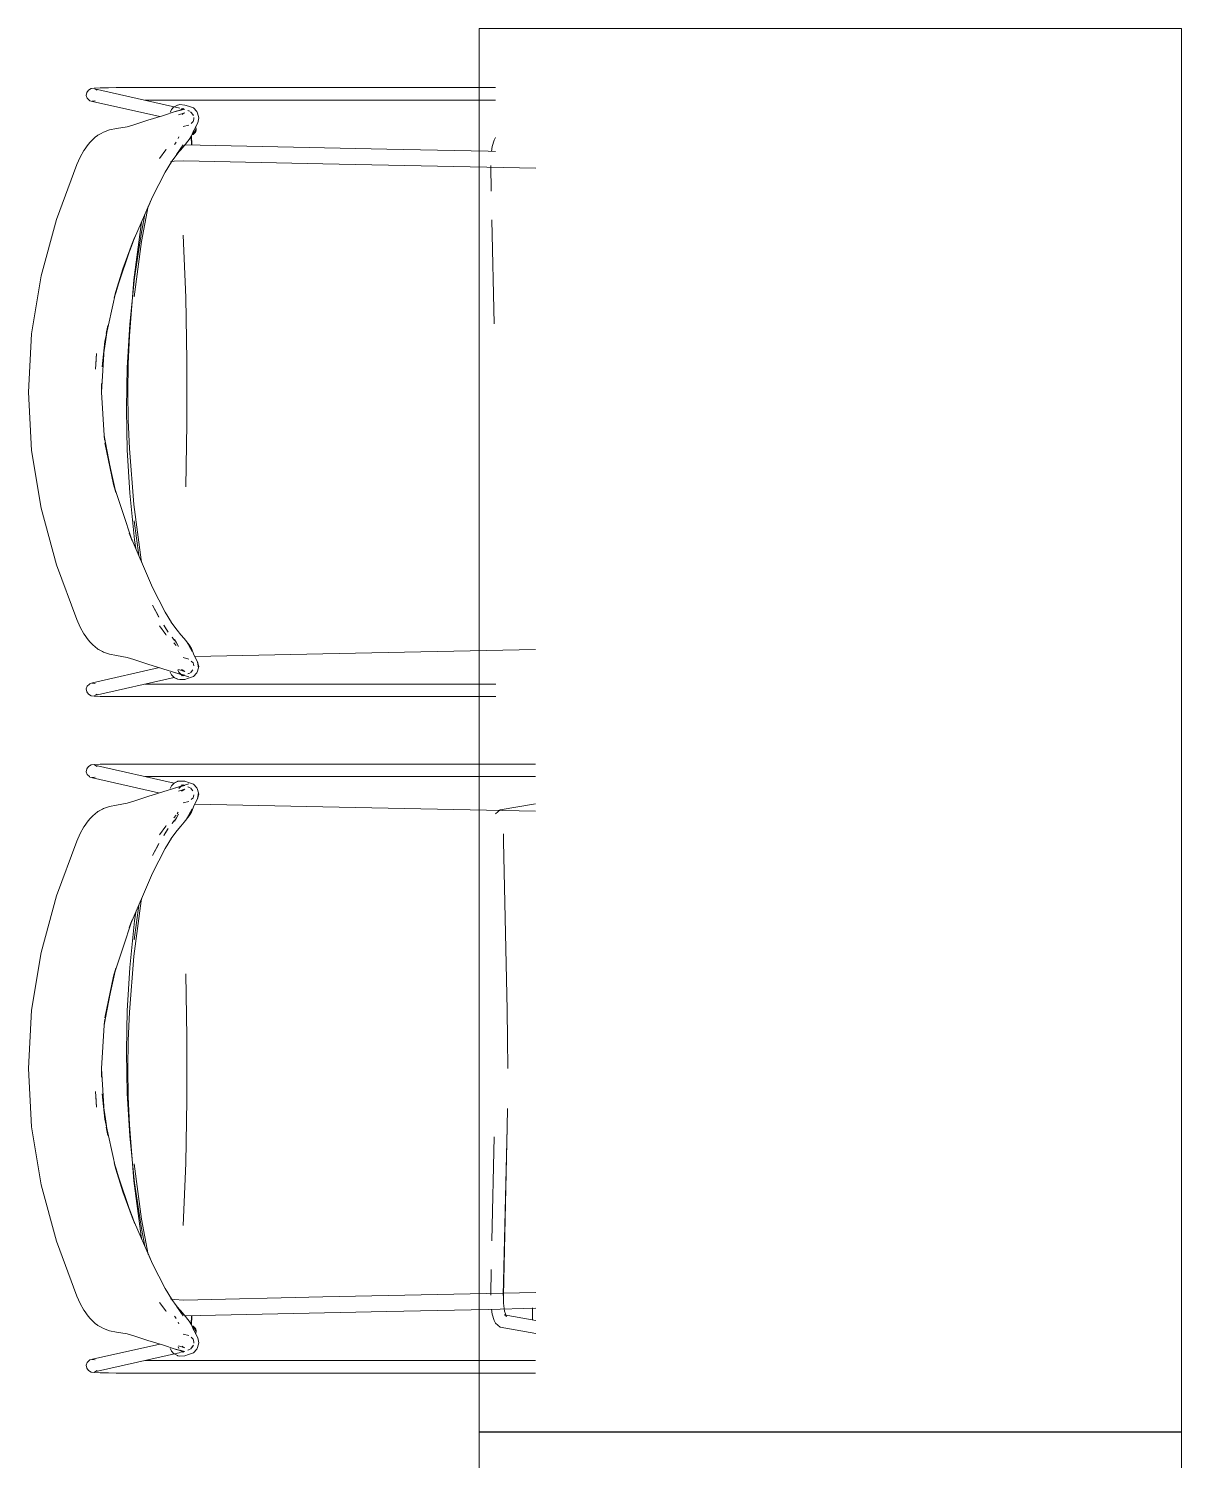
# Model space of a CAD drawing. Header units: millimetres. Extents: x 155927 to 317870, y -36033 to 97293.
# Drawn here: x 207681 to 208666, y 22183 to 23408 of the extents above; entities that cross this region are included whole.
import ezdxf

# ---------------------------------------------------------------- set-up
doc = ezdxf.new("R2010")
doc.units = ezdxf.units.MM
doc.header["$MEASUREMENT"] = 0
doc.layers.add('G-IMPT', color=8, linetype='CONTINUOUS', lineweight=9)
doc.layers.add('I-FURN', color=8, linetype='CONTINUOUS', lineweight=9)

msp = doc.modelspace()

# ---------------------------------------------------------------- linework, layer by layer
at = {"layer": 'G-IMPT'}
for p, q in [((207730.6, 23350.2), (207731, 23352.9)), ((207730.6, 23350.2), (207731.4, 23348.1)), ((207732.5, 23355), (207731, 23352.9)), ((207731.7, 23347.8), (207731.4, 23348.1)), ((207731.7, 23347.8), (207733.5, 23345.9)), ((207734.8, 23356.2), (207732.5, 23355)), ((207733.5, 23345.9), (207733.2, 23346.2)), ((207736, 23345.1), (207733.5, 23345.9)), ((207737.3, 23356.6), (207734.8, 23356.2)), ((207742.5, 23356.9), (207737.3, 23356.6)), ((207810.5, 23339.6), (207737.5, 23356)), ((207737.5, 23356), (207739.7, 23355)), ((207739.5, 23355.2), (207739.7, 23355)), ((207749.7, 23357), (207742.5, 23356.9)), ((207749.7, 23357), (207756, 23357.1)), ((208080.3, 23357.1), (207756, 23357.1)), ((208080.3, 23346.2), (207781, 23346.2)), ((207738.3, 23345.9), (207735.7, 23345.4)), ((207738, 23345.7), (207735.7, 23345.4)), ((207736, 23345.1), (207793.5, 23332.3)), ((207807.5, 23336.8), (207795.7, 23333)), ((207802.4, 23336.2), (207803.6, 23338.6)), ((207802.4, 23336.1), (207803.6, 23338.6)), ((207803.5, 23338.4), (207802.4, 23336.1)), ((207802.4, 23336.2), (207802.4, 23336.1)), ((207803.5, 23338.4), (207803.6, 23338.6)), ((207805.5, 23340.5), (207803.6, 23338.6)), ((207805.5, 23340.5), (207805.7, 23340.7)), ((207808.6, 23342.1), (207805.7, 23340.7)), ((207814.9, 23338.6), (207806.8, 23336.6)), ((207812.6, 23338.4), (207806.8, 23336.6)), ((207807.5, 23336.8), (207814.9, 23338.6)), ((207808.9, 23342.2), (207808.6, 23342.1)), ((207808.9, 23342.2), (207810.6, 23342.5)), ((207814.9, 23335.4), (207809.4, 23333.9)), ((207810.4, 23337.7), (207813.5, 23339.2)), ((207810.4, 23337.7), (207812.6, 23338.4)), ((207814.7, 23342.2), (207810.6, 23342.5)), ((207811.5, 23337.9), (207813.5, 23339.2)), ((207813.9, 23338.8), (207812, 23339.2)), ((207812.5, 23334.2), (207813.6, 23335.2)), ((207812.5, 23334.2), (207813.1, 23334.9)), ((207814.9, 23335.4), (207812.8, 23334.5)), ((207813.6, 23335.2), (207812.8, 23334.5)), ((207814.7, 23342.2), (207817.9, 23341.3)), ((207817.5, 23337.6), (207819.1, 23336.8)), ((207822.1, 23339.9), (207817.9, 23341.3)), ((207817.9, 23337.3), (207819.1, 23336.8)), ((207821.9, 23333.9), (207819.7, 23336.5)), ((207820.9, 23334.9), (207822.1, 23333.3)), ((207820.9, 23334.9), (207821.3, 23334.4)), ((207822.1, 23333.3), (207821.3, 23334.4)), ((207822.1, 23339.9), (207825.2, 23336.6)), ((207825.2, 23336.6), (207825.7, 23335.3)), ((207825.7, 23335.3), (207826.9, 23331.1)), ((207756.4, 23322), (207750.4, 23320.9)), ((207756.4, 23322), (207765.6, 23323.6)), ((207765.6, 23323.6), (207771.3, 23325.3)), ((207783.2, 23329.1), (207771.3, 23325.3)), ((207795.7, 23333), (207783.2, 23329.1)), ((207818.2, 23325), (207813.5, 23323.7)), ((207821.8, 23328.2), (207820.2, 23326.4)), ((207826, 23327), (207821.6, 23318.6)), ((207821.8, 23328.2), (207822.1, 23328.8)), ((207822.1, 23328.8), (207822.5, 23330.8)), ((207822.6, 23331.4), (207822.5, 23330.8)), ((207826, 23327), (207826.9, 23331.1)), ((207732.2, 23308.4), (207733.9, 23310.5)), ((207735.8, 23312.3), (207733.9, 23310.5)), ((207738.2, 23314.6), (207735.8, 23312.3)), ((207740.2, 23316.1), (207738.2, 23314.6)), ((207740.2, 23316.1), (207740.6, 23316.3)), ((207740.6, 23316.3), (207743.2, 23317.9)), ((207745.4, 23319.1), (207743.2, 23317.9)), ((207745.4, 23319.1), (207750.4, 23320.9)), ((207807.3, 23310.4), (207806.3, 23308.8)), ((207809, 23313.6), (207809.6, 23315)), ((207818.5, 23312.7), (207814.2, 23307.2)), ((207820.4, 23315.8), (207818.5, 23312.7)), ((207820.2, 23315.4), (207820.5, 23308.1)), ((207820.2, 23315.4), (207820.6, 23308.1)), ((207820.4, 23315.8), (207822.6, 23320.6)), ((207820.9, 23308.1), (207820.6, 23316.1)), ((207822.6, 23320.6), (207821.6, 23318.6)), ((208077.4, 23306.6), (208079.3, 23312.2)), ((208079.3, 23312.2), (208080.2, 23314.3)), ((207722.6, 23291.3), (207725.5, 23297.6)), ((207725.5, 23297.6), (207728.6, 23303.2)), ((207728.8, 23303.5), (207728.6, 23303.2)), ((207728.8, 23303.5), (207732.2, 23308.4)), ((207798.5, 23303.9), (207793.3, 23296.6)), ((207798.9, 23304.4), (207798.5, 23303.9)), ((207808.2, 23300.3), (207802.8, 23293)), ((207805.9, 23308.3), (207806.3, 23308.8)), ((207813.3, 23308.1), (207807.7, 23299.8)), ((207811.3, 23304), (207807.7, 23299.8)), ((207813.3, 23308.1), (207808.2, 23300.3)), ((207811.3, 23304), (207814.2, 23307.2)), ((207814.5, 23308.2), (207987.5, 23304.4)), ((208074, 23302.6), (207987.5, 23304.4)), ((208080.3, 23302.4), (208074, 23302.6)), ((208076.9, 23302.5), (208077.4, 23306.6)), ((207705, 23244.4), (207722.6, 23291.3)), ((207792.5, 23274.3), (207797.9, 23284.7)), ((207797.9, 23284.7), (207803.3, 23293.7)), ((207802.7, 23293.5), (207805.6, 23294.1)), ((207802.8, 23293), (207803.3, 23293.7)), ((207805.6, 23294.1), (207814, 23294.6)), ((207814, 23294.6), (207932.8, 23291.9)), ((208114.9, 23288.2), (207932.8, 23291.9)), ((208076.2, 23290.6), (208076.7, 23268.4)), ((207792.5, 23274.3), (207787.2, 23263.7)), ((207769.9, 23223.7), (207787.1, 23263.7)), ((207783.1, 23254.3), (207787.1, 23263.7)), ((207783.1, 23254.3), (207787.2, 23263.7)), ((207777.7, 23233.6), (207780.7, 23248.7)), ((207777.9, 23225.4), (207783.6, 23255.6)), ((207783.6, 23255.6), (207777.9, 23225.5)), ((207692, 23196), (207705, 23244.4)), ((207771.3, 23192.6), (207777.6, 23239.9)), ((207777.6, 23239.9), (207778.2, 23243.1)), ((208077.2, 23244.1), (208079.3, 23155.2)), ((207769.9, 23223.7), (207755.8, 23182.6)), ((207769.9, 23223.7), (207761.9, 23202.2)), ((207770, 23223.7), (207761.9, 23202.2)), ((207772.1, 23229.5), (207769.9, 23223.7)), ((207772.1, 23229.5), (207770, 23223.7)), ((207771.4, 23178.2), (207777.9, 23225.5)), ((207777.9, 23225.4), (207771.4, 23178.2)), ((207777.7, 23233.6), (207771.8, 23194.4)), ((207813.5, 23230.8), (207815.6, 23177.6)), ((207755.8, 23182.6), (207761.9, 23202.2)), ((207761.9, 23202.2), (207756, 23182.5)), ((207692, 23196), (207683.9, 23146.6)), ((207767.4, 23144.8), (207771.3, 23192.6)), ((207771.8, 23194.4), (207767.7, 23154.7)), ((207746.5, 23140.1), (207755.8, 23182.6)), ((207755.8, 23182.6), (207754.4, 23177.3)), ((207754.4, 23177.3), (207756, 23182.5)), ((207816.6, 23123.7), (207815.6, 23177.6)), ((207749, 23153.8), (207746.9, 23139.7)), ((207749, 23153.8), (207747.7, 23146.7)), ((207767.7, 23154.7), (207765.6, 23117.6)), ((207681.3, 23096.7), (207683.9, 23146.6)), ((207746.5, 23140.1), (207744.2, 23118.4)), ((207746.5, 23140.1), (207745.3, 23128.7)), ((207746.9, 23139.7), (207745.3, 23128.7)), ((207767.4, 23144.8), (207766.5, 23120.8)), ((207739.3, 23129.8), (207738.6, 23116.2)), ((207738.8, 23120.1), (207739.3, 23129.8)), ((207743.5, 23096.7), (207745.8, 23133.6)), ((207744.2, 23118.4), (207745.3, 23128.7)), ((207745.8, 23133.6), (207745.3, 23128.7)), ((207765.6, 23117.6), (207765.3, 23101.3)), ((207766.5, 23120.8), (207766.1, 23096.7)), ((207816.6, 23123.7), (207816.6, 23069.6)), ((207743.5, 23096.7), (207743.7, 23104.1)), ((207743.6, 23096.7), (207743.7, 23104.1)), ((207765.3, 23101.3), (207764.9, 23082.4)), ((207681.3, 23096.7), (207683.9, 23046.8)), ((207746, 23059.7), (207743.6, 23096.7)), ((207766.1, 23096.7), (207766.5, 23072.6)), ((207765.3, 23063.6), (207764.9, 23082.4)), ((207767.4, 23048.5), (207766.5, 23072.6)), ((207815.6, 23015.7), (207816.6, 23069.6)), ((207745.8, 23059.7), (207746.9, 23053.3)), ((207745.8, 23059.7), (207746.2, 23056.2)), ((207746, 23059.7), (207746.3, 23055.6)), ((207755.8, 23010.8), (207746.5, 23053.3)), ((207753.9, 23017.8), (207746.5, 23053.3)), ((207746.9, 23053.3), (207753.9, 23017.8)), ((207765.3, 23063.6), (207765.6, 23047.3)), ((207692, 22997.4), (207683.9, 23046.8)), ((207767.7, 23010.2), (207765.6, 23047.3)), ((207771.3, 23000.7), (207767.4, 23048.5)), ((207755.8, 23010.8), (207753.9, 23017.8)), ((207753.9, 23017.8), (207756.2, 23010.9)), ((207761.4, 22994.7), (207756.2, 23010.9)), ((207767.7, 23010.2), (207771.8, 22970.5)), ((207705, 22948.9), (207692, 22997.4)), ((207761.4, 22994.7), (207769.9, 22969.6)), ((207771.3, 23000.7), (207777.6, 22953.4)), ((207775.5, 22957), (207771.4, 22986.7)), ((207775.5, 22957), (207771.4, 22986.7)), ((207769.9, 22969.6), (207767.3, 22976)), ((207787.2, 22929.6), (207767.3, 22976)), ((207773, 22962.9), (207771.8, 22970.5)), ((207705, 22948.9), (207722.5, 22902.2)), ((207777.6, 22953.4), (207778.1, 22950.8)), ((207787.2, 22929.6), (207792.5, 22919)), ((207792.5, 22919), (207797.9, 22908.6)), ((207792.7, 22904.2), (207787.2, 22914.6)), ((207787.2, 22914.6), (207792.2, 22905.2)), ((207792.7, 22904.2), (207792.2, 22905.2)), ((207803.3, 22899.6), (207797.9, 22908.6)), ((207722.5, 22902.2), (207725.5, 22895.7)), ((207728.6, 22890.1), (207725.5, 22895.7)), ((207793.3, 22896.8), (207798.5, 22889.5)), ((207800.7, 22891.5), (207796.8, 22897.4)), ((207796.8, 22897.4), (207798, 22895.4)), ((207800.7, 22891.5), (207798, 22895.4)), ((207808.2, 22893.1), (207802.8, 22900.4)), ((207803.3, 22899.6), (207802.8, 22900.4)), ((207808.2, 22893.1), (207811.3, 22889.3)), ((207728.6, 22890.1), (207728.8, 22889.8)), ((207732.2, 22884.9), (207728.8, 22889.8)), ((207732.2, 22884.9), (207733.9, 22882.8)), ((207735.8, 22881), (207733.9, 22882.8)), ((207735.8, 22881), (207736.3, 22880.5)), ((207798.9, 22889), (207798.5, 22889.5)), ((207804.3, 22886.7), (207804, 22887.2)), ((207806, 22884.2), (207804, 22887.2)), ((207804.3, 22886.7), (207806, 22884.2)), ((207807.5, 22880), (207805.4, 22882.4)), ((207807.6, 22882.3), (207805.9, 22885.1)), ((207806.3, 22884.5), (207805.9, 22885.1)), ((207807.6, 22882.3), (207806.3, 22884.5)), ((207807.6, 22882.3), (207807.3, 22882.9)), ((207809.3, 22879.1), (207807.3, 22882.9)), ((207807.6, 22882.3), (207809.3, 22879.1)), ((207814.2, 22886.1), (207811.3, 22889.3)), ((207818.5, 22880.7), (207814.2, 22886.1)), ((207818.7, 22879.4), (207816.4, 22883.1)), ((207816.4, 22883.1), (207821.2, 22874.8)), ((207738.2, 22878.8), (207736.3, 22880.5)), ((207740.2, 22877.3), (207738.2, 22878.8)), ((207744.4, 22874.8), (207740.2, 22877.3)), ((207740.2, 22877.3), (207740.6, 22877)), ((207740.2, 22877.3), (207745.4, 22874.3)), ((207740.6, 22877), (207743.2, 22875.5)), ((207743.2, 22875.5), (207745.4, 22874.3)), ((207744.4, 22874.8), (207745.4, 22874.3)), ((207750.4, 22872.5), (207745.4, 22874.3)), ((207756.4, 22871.4), (207750.4, 22872.5)), ((207765.6, 22869.8), (207756.4, 22871.4)), ((207765.6, 22869.8), (207771.3, 22868.1)), ((207818.3, 22868.3), (207813.5, 22869.7)), ((207820.4, 22877.6), (207818.5, 22880.7)), ((207818.7, 22879.4), (207821.2, 22874.8)), ((207820.4, 22877.6), (207822.9, 22871.5)), ((207825.9, 22865.5), (207822.9, 22871.5)), ((207823.4, 22870.5), (207932.8, 22873)), ((207932.8, 22873), (208114.6, 22876.7)), ((207793.3, 22861.1), (207736, 22848.2)), ((207771.3, 22868.1), (207783.2, 22864.2)), ((207783.2, 22864.2), (207804.4, 22857.5)), ((207802.4, 22857.2), (207802.4, 22857.3)), ((207802.4, 22857.2), (207803.5, 22854.9)), ((207812.6, 22854.9), (207804.4, 22857.5)), ((207814.9, 22854.7), (207806.8, 22856.8)), ((207806.8, 22856.8), (207808.1, 22856.5)), ((207814.9, 22854.7), (207808.1, 22856.5)), ((207808.8, 22859.1), (207809.8, 22857.3)), ((207814.8, 22857.9), (207809.4, 22859.5)), ((207811.5, 22855.4), (207809.8, 22857.3)), ((207813.6, 22858.1), (207812.1, 22859.6)), ((207812.1, 22859.6), (207813, 22858.5)), ((207813.6, 22858.1), (207812.4, 22859.1)), ((207814.8, 22857.9), (207812.4, 22859.1)), ((207819.1, 22856.5), (207817.5, 22855.7)), ((207817.9, 22856), (207819.1, 22856.5)), ((207821.7, 22859.1), (207819.7, 22856.8)), ((207821.8, 22865.1), (207820.3, 22866.7)), ((207821.8, 22865.1), (207822.3, 22864.1)), ((207825.2, 22856.7), (207822.1, 22853.5)), ((207822.5, 22862.6), (207822.3, 22864.1)), ((207825.7, 22858), (207825.2, 22856.7)), ((207826.9, 22862.2), (207825.6, 22865.9)), ((207826.4, 22860.9), (207825.6, 22865.9)), ((207826.9, 22862.2), (207825.7, 22858)), ((207826.4, 22860.9), (207825.9, 22865.5)), ((207731.4, 22845.2), (207730.6, 22843.1)), ((207731.4, 22845.2), (207733.2, 22847.1)), ((207733.5, 22847.4), (207733.2, 22847.1)), ((207736, 22848.2), (207733.5, 22847.4)), ((207738.3, 22847.5), (207735.7, 22847.9)), ((207738, 22847.6), (207735.7, 22847.9)), ((207737.6, 22837.3), (207805.7, 22852.7)), ((207781, 22847.1), (208080.6, 22847.1)), ((207803.5, 22854.9), (207803.6, 22854.7)), ((207805.7, 22852.6), (207803.6, 22854.7)), ((207803.9, 22854.5), (207805.5, 22852.8)), ((207803.9, 22854.5), (207805.7, 22852.6)), ((207808.9, 22851.2), (207805.5, 22852.8)), ((207805.5, 22852.8), (207808.6, 22851.2)), ((207805.5, 22852.8), (207805.7, 22852.6)), ((207808.9, 22851.2), (207805.7, 22852.6)), ((207808.9, 22851.2), (207808.6, 22851.2)), ((207808.9, 22851.2), (207810.6, 22850.9)), ((207813.5, 22854.1), (207810.4, 22855.6)), ((207818.2, 22853.3), (207810.4, 22855.6)), ((207811.9, 22851), (207810.6, 22850.9)), ((207813.5, 22854.1), (207811.5, 22855.4)), ((207814.7, 22851.1), (207811.9, 22851)), ((207812, 22854.1), (207813.9, 22854.5)), ((207818.2, 22853.3), (207812.6, 22854.9)), ((207817.9, 22852.1), (207814.7, 22851.1)), ((207817.9, 22852.1), (207822.1, 22853.5)), ((207731, 22840.4), (207730.6, 22843.1)), ((207732.5, 22838.3), (207731, 22840.4)), ((207734.8, 22837.1), (207732.5, 22838.3)), ((207734.8, 22837.1), (207737.3, 22836.7)), ((207737.3, 22836.7), (207742.5, 22836.5)), ((207737.6, 22837.3), (207739.7, 22838.4)), ((207739.7, 22838.4), (207739.5, 22838.2)), ((207742.5, 22836.5), (207749.7, 22836.3)), ((207756, 22836.3), (207749.7, 22836.3)), ((208080.6, 22836.3), (207756, 22836.3)), ((207731, 22774.6), (207730.6, 22771.9)), ((207731.4, 22769.8), (207730.6, 22771.9)), ((207732.5, 22776.7), (207731, 22774.6)), ((207734.8, 22777.9), (207732.5, 22776.7)), ((207734.8, 22777.9), (207737.3, 22778.3)), ((207737.3, 22778.3), (207742.5, 22778.5)), ((207737.6, 22777.7), (207805.7, 22762.3)), ((207737.6, 22777.7), (207739.7, 22776.6)), ((207739.7, 22776.6), (207739.5, 22776.8)), ((207742.5, 22778.5), (207749.7, 22778.7)), ((207756, 22778.7), (207749.7, 22778.7)), ((208114.6, 22778.7), (207756, 22778.7)), ((207731.4, 22769.8), (207733.2, 22767.9)), ((207733.5, 22767.6), (207733.2, 22767.9)), ((207736, 22766.8), (207733.5, 22767.6)), ((207738.3, 22767.5), (207735.7, 22767.1)), ((207738, 22767.4), (207735.7, 22767.1)), ((207792.2, 22754.2), (207736, 22766.8)), ((207781, 22767.9), (208114.6, 22767.9)), ((207802.4, 22757.8), (207803.5, 22760.1)), ((207803.5, 22760.1), (207803.6, 22760.3)), ((207805.7, 22762.4), (207803.6, 22760.3)), ((207803.9, 22760.5), (207805.7, 22762.4)), ((207803.9, 22760.5), (207805.5, 22762.2)), ((207812.6, 22760.1), (207804.4, 22757.5)), ((207808.9, 22763.9), (207805.5, 22762.2)), ((207805.5, 22762.2), (207808.6, 22763.8)), ((207805.5, 22762.2), (207805.7, 22762.4)), ((207808.9, 22763.9), (207805.7, 22762.4)), ((207814.9, 22760.3), (207806.8, 22758.2)), ((207806.8, 22758.2), (207808.1, 22758.5)), ((207814.9, 22760.3), (207808.1, 22758.5)), ((207808.9, 22763.9), (207808.6, 22763.8)), ((207808.9, 22763.9), (207810.6, 22764.1)), ((207811.5, 22759.6), (207809.8, 22757.7)), ((207818.2, 22761.7), (207810.4, 22759.4)), ((207813.5, 22760.9), (207810.4, 22759.4)), ((207811.9, 22764), (207810.6, 22764.1)), ((207813.5, 22760.9), (207811.5, 22759.6)), ((207814.7, 22763.9), (207811.9, 22764)), ((207812, 22760.9), (207813.9, 22760.5)), ((207818.2, 22761.7), (207812.6, 22760.1)), ((207817.9, 22762.9), (207814.7, 22763.9)), ((207819.1, 22758.5), (207817.5, 22759.3)), ((207817.9, 22762.9), (207822.1, 22761.5)), ((207817.9, 22759), (207819.1, 22758.5)), ((207825.2, 22758.3), (207822.1, 22761.5)), ((207825.7, 22757), (207825.2, 22758.3)), ((207765.6, 22745.2), (207771.3, 22746.9)), ((207771.3, 22746.9), (207783.2, 22750.8)), ((207783.2, 22750.8), (207804.4, 22757.5)), ((207802.4, 22757.8), (207802.4, 22757.7)), ((207814.8, 22757.1), (207809.4, 22755.5)), ((207813.6, 22756.9), (207812.1, 22755.4)), ((207812.1, 22755.4), (207813, 22756.5)), ((207814.8, 22757.1), (207812.4, 22755.9)), ((207813.6, 22756.9), (207812.4, 22755.9)), ((207818.3, 22746.7), (207813.5, 22745.4)), ((207821.7, 22755.9), (207819.7, 22758.2)), ((207821.8, 22749.9), (207820.3, 22748.3)), ((207821.8, 22749.9), (207822.3, 22750.9)), ((207822.5, 22752.4), (207822.3, 22750.9)), ((207825.9, 22749.5), (207822.9, 22743.5)), ((207826.4, 22754.1), (207825.6, 22749.1)), ((207826.9, 22752.8), (207825.6, 22749.1)), ((207826.9, 22752.8), (207825.7, 22757)), ((207826.4, 22754.1), (207825.9, 22749.5)), ((207735.8, 22734), (207733.9, 22732.2)), ((207735.8, 22734), (207736.3, 22734.5)), ((207738.2, 22736.2), (207736.3, 22734.5)), ((207740.2, 22737.8), (207738.2, 22736.2)), ((207740.2, 22737.8), (207745.4, 22740.7)), ((207744.4, 22740.2), (207740.2, 22737.8)), ((207740.2, 22737.8), (207740.6, 22738)), ((207740.6, 22738), (207743.2, 22739.5)), ((207743.2, 22739.5), (207745.4, 22740.7)), ((207744.4, 22740.2), (207745.4, 22740.7)), ((207750.4, 22742.5), (207745.4, 22740.7)), ((207756.4, 22743.6), (207750.4, 22742.5)), ((207765.6, 22745.2), (207756.4, 22743.6)), ((207807.5, 22735), (207805.4, 22732.6)), ((207809.3, 22735.9), (207807.3, 22732.1)), ((207807.6, 22732.7), (207809.3, 22735.9)), ((207808.4, 22736.2), (207809.1, 22737.4)), ((207818.5, 22734.3), (207814.2, 22728.9)), ((207816.4, 22732), (207821.2, 22740.3)), ((207818.7, 22735.6), (207816.4, 22732)), ((207820.4, 22737.4), (207818.5, 22734.3)), ((207818.7, 22735.6), (207821.2, 22740.3)), ((207820.4, 22737.4), (207822.9, 22743.5)), ((207823.4, 22744.5), (207932.8, 22742)), ((207932.8, 22742), (208114.6, 22738.3)), ((208080.2, 22736), (208082.3, 22737.9)), ((208082.3, 22737.9), (208084.4, 22739.4)), ((208114.6, 22744.7), (208084.4, 22739.4)), ((207728.6, 22724.9), (207725.5, 22719.3)), ((207728.6, 22724.9), (207728.8, 22725.2)), ((207732.2, 22730.1), (207728.8, 22725.2)), ((207732.2, 22730.1), (207733.9, 22732.2)), ((207793.3, 22718.2), (207798.5, 22725.5)), ((207800.7, 22723.5), (207796.8, 22717.6)), ((207800.7, 22723.5), (207798, 22719.6)), ((207798.9, 22726), (207798.5, 22725.5)), ((207808.2, 22721.9), (207802.8, 22714.6)), ((207806, 22730.8), (207804, 22727.8)), ((207804.3, 22728.3), (207804, 22727.8)), ((207804.3, 22728.3), (207806, 22730.8)), ((207807.6, 22732.7), (207805.9, 22729.9)), ((207806.3, 22730.5), (207805.9, 22729.9)), ((207807.6, 22732.7), (207806.3, 22730.5)), ((207807.6, 22732.7), (207807.3, 22732.1)), ((207808.2, 22721.9), (207811.3, 22725.7)), ((207814.2, 22728.9), (207811.3, 22725.7)), ((207705, 22666.1), (207722.5, 22712.8)), ((207722.5, 22712.8), (207725.5, 22719.3)), ((207792.7, 22710.8), (207787.2, 22700.4)), ((207787.2, 22700.4), (207792.2, 22709.8)), ((207792.7, 22710.8), (207792.2, 22709.8)), ((207796.8, 22717.6), (207798, 22719.6)), ((207803.3, 22715.4), (207797.9, 22706.4)), ((207803.3, 22715.4), (207802.8, 22714.6)), ((208087.1, 22712.6), (208087.2, 22719)), ((208087.1, 22712.6), (208090.3, 22568.3)), ((207792.5, 22696), (207797.9, 22706.4)), ((207787.2, 22685.4), (207767.3, 22639)), ((207787.2, 22685.4), (207792.5, 22696)), ((207705, 22666.1), (207692, 22617.6)), ((207771.3, 22614.3), (207777.6, 22661.6)), ((207777.6, 22661.6), (207778.1, 22664.2)), ((207775.5, 22658), (207771.4, 22628.3)), ((207775.5, 22658), (207771.4, 22628.3)), ((207773, 22652.1), (207771.8, 22644.5)), ((207761.4, 22620.3), (207769.9, 22645.4)), ((207769.9, 22645.4), (207767.3, 22639)), ((207767.7, 22604.8), (207771.8, 22644.5)), ((207692, 22617.6), (207683.9, 22568.2)), ((207761.4, 22620.3), (207756.2, 22604.1)), ((207771.3, 22614.3), (207767.4, 22566.5)), ((207755.8, 22604.2), (207746.5, 22561.7)), ((207755.8, 22604.2), (207753.9, 22597.2)), ((207753.9, 22597.2), (207756.2, 22604.1)), ((207767.7, 22604.8), (207765.6, 22567.7)), ((207815.6, 22599.3), (207816.6, 22545.4)), ((207753.9, 22597.2), (207746.5, 22561.7)), ((207746.9, 22561.7), (207753.9, 22597.2)), ((207681.3, 22518.3), (207683.9, 22568.2)), ((207765.3, 22551.4), (207765.6, 22567.7)), ((207767.4, 22566.5), (207766.5, 22542.4)), ((208090.3, 22568.3), (208090.7, 22543.4)), ((207746, 22555.3), (207743.6, 22518.3)), ((207745.8, 22555.3), (207746.9, 22561.7)), ((207745.8, 22555.3), (207746.2, 22558.8)), ((207746, 22555.3), (207746.4, 22560.6)), ((207765.3, 22551.4), (207764.9, 22532.6)), ((207766.1, 22518.3), (207766.5, 22542.4)), ((207816.6, 22491.3), (207816.6, 22545.4)), ((208090.7, 22543.4), (208090.9, 22518.3)), ((207765.3, 22513.7), (207764.9, 22532.6)), ((207681.3, 22518.3), (207683.9, 22468.4)), ((207743.5, 22518.3), (207745.8, 22481.4)), ((207743.5, 22518.3), (207743.7, 22510.9)), ((207743.6, 22518.3), (207743.7, 22510.9)), ((207765.6, 22497.4), (207765.3, 22513.7)), ((207766.5, 22494.2), (207766.1, 22518.3)), ((207739.3, 22485.2), (207738.6, 22498.8)), ((207738.8, 22495.4), (207739.3, 22485.2)), ((207746.5, 22475), (207744.2, 22496.6)), ((207744.2, 22496.6), (207745.3, 22486.3)), ((207767.7, 22460.4), (207765.6, 22497.4)), ((207767.4, 22470.2), (207766.5, 22494.2)), ((207816.6, 22491.3), (207815.6, 22437.4)), ((207745.8, 22481.4), (207745.3, 22486.3)), ((207746.5, 22475), (207745.3, 22486.3)), ((207746.9, 22475.3), (207745.3, 22486.3)), ((208090.4, 22468.4), (208090.6, 22484.2)), ((207692, 22419), (207683.9, 22468.4)), ((207746.5, 22475), (207755.8, 22432.4)), ((207749, 22461.2), (207746.9, 22475.3)), ((207749, 22461.2), (207747.7, 22468.3)), ((207767.4, 22470.2), (207771.3, 22422.4)), ((208086.9, 22324.3), (208090.3, 22468.2)), ((208087.1, 22324.1), (208090.3, 22468.2)), ((207771.8, 22420.6), (207767.7, 22460.4)), ((208077.2, 22370.9), (208079.3, 22459.8)), ((207755.8, 22432.4), (207754.4, 22437.7)), ((207754.4, 22437.7), (207756, 22432.5)), ((207769.9, 22391.3), (207755.8, 22432.4)), ((207755.8, 22432.4), (207761.9, 22412.8)), ((207761.9, 22412.8), (207756, 22432.5)), ((207777.9, 22389.6), (207771.4, 22436.8)), ((207771.4, 22436.8), (207777.9, 22389.5)), ((207813.5, 22384.2), (207815.6, 22437.4)), ((207692, 22419), (207705, 22370.6)), ((207771.3, 22422.4), (207777.6, 22375.1)), ((207777.7, 22381.4), (207771.8, 22420.6)), ((207769.9, 22391.3), (207761.9, 22412.8)), ((207770, 22391.3), (207761.9, 22412.8)), ((207772.1, 22385.5), (207769.9, 22391.3)), ((207769.9, 22391.3), (207787.1, 22351.3)), ((207772.1, 22385.5), (207770, 22391.3)), ((207777.7, 22381.4), (207780.7, 22366.3)), ((207777.9, 22389.6), (207783.6, 22359.4)), ((207783.6, 22359.4), (207777.9, 22389.5)), ((207705, 22370.6), (207722.6, 22323.7)), ((207777.6, 22375.1), (207778.2, 22371.9)), ((207783.1, 22360.7), (207787.1, 22351.3)), ((207783.1, 22360.7), (207787.2, 22351.3)), ((207792.5, 22340.7), (207787.2, 22351.3)), ((208076.2, 22324.4), (208076.7, 22346.6)), ((207792.5, 22340.7), (207797.9, 22330.3)), ((207797.9, 22330.3), (207803.3, 22321.3)), ((207722.6, 22323.7), (207725.5, 22317.4)), ((207798.5, 22311.1), (207793.3, 22318.4)), ((207802.7, 22321.5), (207805.6, 22320.9)), ((207808.2, 22314.7), (207802.8, 22322.1)), ((207802.8, 22322.1), (207803.3, 22321.3)), ((207805.6, 22320.9), (207814, 22320.4)), ((207814, 22320.4), (207932.8, 22323.1)), ((208114.9, 22326.8), (207932.8, 22323.1)), ((208087.1, 22324.1), (208087.2, 22317.7)), ((208087.2, 22317.7), (208088.1, 22310.8)), ((207725.5, 22317.4), (207728.6, 22311.8)), ((207728.8, 22311.5), (207728.6, 22311.8)), ((207728.8, 22311.5), (207732.2, 22306.6)), ((207732.2, 22306.6), (207733.9, 22304.5)), ((207798.9, 22310.6), (207798.5, 22311.1)), ((207805.9, 22306.7), (207806.3, 22306.2)), ((207807.3, 22304.6), (207806.3, 22306.2)), ((207813.3, 22306.9), (207807.7, 22315.2)), ((207811.3, 22311), (207807.7, 22315.2)), ((207813.3, 22306.9), (207808.2, 22314.7)), ((207811.3, 22311), (207814.2, 22307.8)), ((207818.5, 22302.3), (207814.2, 22307.8)), ((207814.5, 22306.8), (207987.5, 22310.6)), ((207820.2, 22299.6), (207820.6, 22306.9)), ((207820.2, 22299.6), (207820.5, 22305.9)), ((207820.9, 22306.9), (207820.6, 22298.9)), ((208074, 22312.4), (207987.5, 22310.6)), ((208114.9, 22313.3), (208074, 22312.4)), ((208076.9, 22312.5), (208077.4, 22308.4)), ((208077.4, 22308.4), (208079.3, 22302.8)), ((208087.6, 22307.8), (208089.5, 22306.8)), ((208087.6, 22307.8), (208114.9, 22303)), ((208088.1, 22310.8), (208089.6, 22306.2)), ((208089.5, 22306.8), (208088.2, 22308.1)), ((208089.6, 22306.2), (208088.2, 22308.1)), ((208112, 22303.5), (208112, 22313.6)), ((207735.8, 22302.7), (207733.9, 22304.5)), ((207738.2, 22300.4), (207735.8, 22302.7)), ((207740.2, 22298.9), (207738.2, 22300.4)), ((207740.2, 22298.9), (207740.6, 22298.7)), ((207740.6, 22298.7), (207743.2, 22297.1)), ((207745.4, 22295.9), (207743.2, 22297.1)), ((207745.4, 22295.9), (207750.4, 22294.1)), ((207756.4, 22293), (207750.4, 22294.1)), ((207809, 22301.4), (207809.6, 22300)), ((207820.4, 22299.2), (207818.5, 22302.3)), ((207820.4, 22299.2), (207822.6, 22294.4)), ((207826, 22288), (207821.6, 22296.4)), ((207822.6, 22294.4), (207821.6, 22296.4)), ((208079.3, 22302.8), (208080.2, 22300.7)), ((208082.3, 22298.8), (208080.2, 22300.7)), ((208084.3, 22297.3), (208082.3, 22298.8)), ((208084.3, 22297.3), (208114.9, 22291.9)), ((207736, 22269.9), (207793.5, 22282.7)), ((207756.4, 22293), (207765.6, 22291.4)), ((207765.6, 22291.4), (207771.3, 22289.7)), ((207783.2, 22285.9), (207771.3, 22289.7)), ((207795.7, 22282), (207783.2, 22285.9)), ((207807.5, 22278.2), (207795.7, 22282)), ((207814.9, 22279.6), (207809.4, 22281.1)), ((207812.5, 22280.8), (207813.6, 22279.8)), ((207812.5, 22280.8), (207813.1, 22280.1)), ((207818.2, 22290), (207813.5, 22291.3)), ((207821.9, 22281.1), (207819.7, 22278.5)), ((207821.8, 22286.8), (207820.2, 22288.6)), ((207820.9, 22280.1), (207822.1, 22281.7)), ((207822.1, 22281.7), (207821.3, 22280.6)), ((207821.8, 22286.8), (207822.1, 22286.2)), ((207822.1, 22286.2), (207822.5, 22284.2)), ((207822.6, 22283.6), (207822.5, 22284.2)), ((207825.7, 22279.7), (207826.9, 22283.9)), ((207826, 22288), (207826.9, 22283.9)), ((207731.7, 22267.2), (207733.5, 22269.1)), ((207733.5, 22269.1), (207733.2, 22268.8)), ((207736, 22269.9), (207733.5, 22269.1)), ((207738.3, 22269.1), (207735.7, 22269.6)), ((207738, 22269.3), (207735.7, 22269.6)), ((207811, 22275.6), (207737.5, 22259)), ((208114.6, 22268.8), (207781, 22268.8)), ((207802.4, 22278.8), (207802.4, 22278.9)), ((207803.5, 22276.6), (207802.4, 22278.9)), ((207802.4, 22278.9), (207803.6, 22276.4)), ((207802.4, 22278.8), (207803.6, 22276.4)), ((207803.5, 22276.6), (207803.6, 22276.4)), ((207805.5, 22274.5), (207803.6, 22276.4)), ((207805.5, 22274.5), (207805.7, 22274.3)), ((207808.6, 22272.9), (207805.7, 22274.3)), ((207812.6, 22276.6), (207806.8, 22278.4)), ((207814.9, 22276.4), (207806.8, 22278.4)), ((207807.5, 22278.2), (207814.9, 22276.4)), ((207808.9, 22272.8), (207808.6, 22272.9)), ((207808.9, 22272.8), (207810.6, 22272.5)), ((207809, 22280.4), (207809.8, 22278.9)), ((207810.4, 22277.3), (207812.6, 22276.6)), ((207810.4, 22277.3), (207813.5, 22275.8)), ((207814.7, 22272.8), (207810.6, 22272.5)), ((207811.5, 22277.1), (207811, 22277.6)), ((207811.5, 22277.1), (207813.5, 22275.8)), ((207813.9, 22276.2), (207812, 22275.8)), ((207814.9, 22279.6), (207812.8, 22280.5)), ((207813.6, 22279.8), (207812.8, 22280.5)), ((207814.7, 22272.8), (207817.9, 22273.8)), ((207817.5, 22277.4), (207819.1, 22278.2)), ((207817.9, 22277.7), (207819.1, 22278.2)), ((207822.1, 22275.1), (207817.9, 22273.8)), ((207820.9, 22280.1), (207821.3, 22280.6)), ((207822.1, 22275.1), (207825.2, 22278.4)), ((207825.2, 22278.4), (207825.7, 22279.7)), ((207730.6, 22264.8), (207731.4, 22266.9)), ((207730.6, 22264.8), (207731, 22262.1)), ((207732.5, 22260), (207731, 22262.1)), ((207731.7, 22267.2), (207731.4, 22266.9)), ((207734.8, 22258.8), (207732.5, 22260)), ((207737.3, 22258.4), (207734.8, 22258.8)), ((207742.5, 22258.1), (207737.3, 22258.4)), ((207737.5, 22259), (207739.7, 22260)), ((207739.5, 22259.8), (207739.7, 22260)), ((207749.7, 22258), (207742.5, 22258.1)), ((207749.7, 22258), (207756, 22257.9)), ((208114.6, 22257.9), (207756, 22257.9))]:
    msp.add_line(p, q, dxfattribs=at)
at = {"layer": 'I-FURN'}
for p, q in [((208066.5, 23407.5), (208066.5, 22207.4)), ((208666.5, 23407.5), (208066.5, 23407.5)), ((208666.5, 22207.4), (208666.5, 23407.5)), ((207821.9, 23316.9), (207824.5, 23321.9)), ((207824.5, 23321.9), (207822.9, 23317.7)), ((207824.5, 23321.9), (207823.6, 23318.6)), ((207823.9, 23323.5), (207824.5, 23321.9)), ((207824.5, 23321.9), (207824.1, 23319.6)), ((207824.5, 23321.9), (207824.4, 23320.8)), ((207821.9, 23316.9), (207820.7, 23316.7)), ((207821.9, 23316.9), (207821.6, 23318.3)), ((207821.9, 23316.9), (207821.7, 23318.6)), ((207821.9, 23316.9), (207822.6, 23320.7)), ((207821.9, 23316.9), (207822.1, 23319.5)), ((207821.9, 23316.9), (207821.9, 23318.9)), ((207821.9, 23316.9), (207822.9, 23317.7)), ((207822.9, 23317.7), (207823.6, 23318.6)), ((207824.1, 23319.6), (207823.6, 23318.6)), ((207824.4, 23320.8), (207824.1, 23319.6)), ((207821.9, 22298.1), (207820.7, 22298.3)), ((207821.9, 22298.1), (207821.6, 22296.7)), ((207821.9, 22298.1), (207821.7, 22296.4)), ((207821.9, 22298.1), (207822.9, 22297.3)), ((207821.9, 22298.1), (207822.6, 22294.3)), ((207821.9, 22298.1), (207824.5, 22293.1)), ((207821.9, 22298.1), (207822.1, 22295.5)), ((207821.9, 22298.1), (207821.9, 22296.1)), ((207822.9, 22297.3), (207823.6, 22296.4)), ((207824.5, 22293.1), (207822.9, 22297.3)), ((207824.1, 22295.4), (207823.6, 22296.4)), ((207824.5, 22293.1), (207823.6, 22296.4)), ((207823.9, 22291.5), (207824.5, 22293.1)), ((207824.4, 22294.2), (207824.1, 22295.4)), ((207824.5, 22293.1), (207824.1, 22295.4)), ((207824.5, 22293.1), (207824.4, 22294.2)), ((208666.5, 22207.6), (208066.5, 22207.6)), ((208066.5, 22207.6), (208066.5, 21007.6)), ((208066.5, 22207.4), (208666.5, 22207.4)), ((208666.5, 21007.6), (208666.5, 22207.6))]:
    msp.add_line(p, q, dxfattribs=at)

doc.saveas('drawing.dxf')
